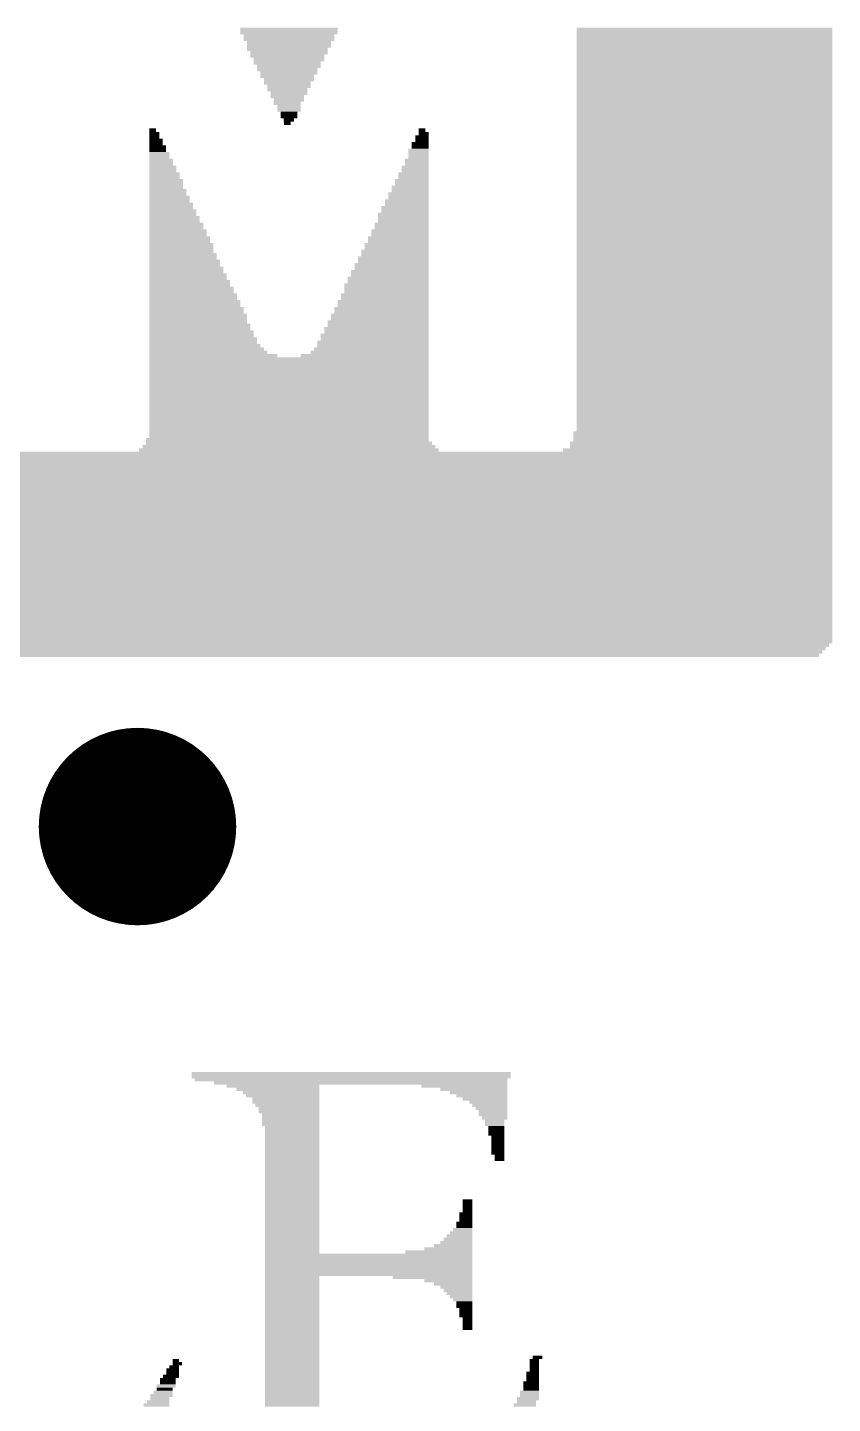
# Model space of a CAD drawing. Extents: x 0 to 49.2, y 3.8 to 49.5.
# Drawn here: x 32.35 to 39.1, y 26.66 to 38.2 of the extents above; entities that cross this region are included whole.
import ezdxf

# ---------------------------------------------------------------- set-up
doc = ezdxf.new("R2010")
doc.units = 0
for name, color, linetype in [('17', 82, 'CONTINUOUS'), ('200', 7, 'CONTINUOUS'), ('201', 7, 'CONTINUOUS')]:
    doc.layers.add(name, color=color, linetype=linetype)

# ---------------------------------------------------------------- blocks, each defined once
blk = doc.blocks.new('RECT')
blk.add_solid([(-0.5, -0.5), (0.5, -0.5), (-0.5, 0.5), (0.5, 0.5)])
blk = doc.blocks.new('ROUNDP')
at = {"const_width": 0.5}
blk.add_lwpolyline([(0, -0.25, 1), (0, 0.25, 1), (0, -0.25)], format="xyb", dxfattribs=at)

msp = doc.modelspace()

# ---------------------------------------------------------------- block references
at = {"layer": '17', "xscale": 1.6556, "yscale": 1.6556, "rotation": 90}
msp.add_blockref('ROUNDP', (33.274, 31.496), dxfattribs=at)
msp.add_blockref('ROUNDP', (33.274, 31.496), dxfattribs=at)
at = {"layer": '200'}
for p, xscale, yscale in [((35.0655, 29.426), 2.6746, 0.0267), ((35.0655, 29.3992), 2.6746, 0.0269), ((35.0642, 29.3724), 2.6213, 0.0267), ((35.1455, 29.3457), 2.4587, 0.0267), ((34.4101, 29.319), 0.7747, 0.0267), ((34.4495, 29.2922), 0.696, 0.0269), ((36.0142, 29.319), 0.7214, 0.0267), ((36.0942, 29.2922), 0.5613, 0.0269), ((34.4762, 29.2654), 0.6426, 0.0267), ((34.4901, 29.2388), 0.6147, 0.0267), ((34.5168, 29.2121), 0.5613, 0.0267), ((34.5168, 29.1853), 0.5613, 0.0269), ((36.1348, 29.2654), 0.4801, 0.0267), ((36.1615, 29.2388), 0.4267, 0.0267), ((36.1881, 29.2121), 0.3734, 0.0267), ((36.2148, 29.1853), 0.32, 0.0269), ((34.5295, 29.1585), 0.5359, 0.0267), ((34.5435, 29.1318), 0.508, 0.0267), ((34.5435, 29.1052), 0.508, 0.0267), ((34.5575, 29.0784), 0.4801, 0.0269), ((36.2275, 29.1585), 0.2946, 0.0267), ((36.2415, 29.1318), 0.2667, 0.0267), ((36.2542, 29.1052), 0.2413, 0.0267), ((36.2542, 29.0784), 0.2413, 0.0269), ((34.5575, 29.0516), 0.4801, 0.0267), ((34.5575, 29.0249), 0.4801, 0.0267), ((34.5575, 28.9981), 0.4801, 0.0269), ((34.5702, 28.9713), 0.4547, 0.0267), ((34.5702, 28.9446), 0.4547, 0.0267), ((36.2681, 29.0516), 0.2134, 0.0267), ((36.2681, 29.0249), 0.1626, 0.0267), ((36.2681, 28.9981), 0.1626, 0.0269), ((36.2821, 28.9713), 0.1346, 0.0267), ((36.2821, 28.9446), 0.1346, 0.0267), ((34.5702, 28.918), 0.4547, 0.0267), ((34.5702, 28.8912), 0.4547, 0.0269), ((34.5702, 28.8644), 0.4547, 0.0267), ((34.5702, 28.8377), 0.4547, 0.0267), ((36.2821, 28.918), 0.1346, 0.0267), ((36.2948, 28.8912), 0.1092, 0.0269), ((36.2948, 28.8644), 0.1092, 0.0267), ((36.2948, 28.8377), 0.1092, 0.0267), ((34.5702, 28.811), 0.4547, 0.0267), ((34.5702, 28.7842), 0.4547, 0.0269), ((34.5702, 28.7574), 0.4547, 0.0267), ((34.5702, 28.7308), 0.4547, 0.0267), ((36.2948, 28.811), 0.1092, 0.0267), ((36.2948, 28.7842), 0.1092, 0.0269), ((36.2948, 28.7574), 0.1092, 0.0267), ((36.3088, 28.7308), 0.0813, 0.0267), ((34.5702, 28.7041), 0.4547, 0.0267), ((34.5702, 28.6773), 0.4547, 0.0269), ((34.5702, 28.6505), 0.4547, 0.0267), ((34.5702, 28.6238), 0.4547, 0.0267), ((36.3088, 28.7041), 0.0813, 0.0267), ((34.5702, 28.5972), 0.4547, 0.0267), ((34.5702, 28.5704), 0.4547, 0.0269), ((34.5702, 28.5436), 0.4547, 0.0267), ((34.5702, 28.5169), 0.4547, 0.0267), ((34.5702, 28.4901), 0.4547, 0.0269), ((34.5702, 28.4633), 0.4547, 0.0267), ((34.5702, 28.4366), 0.4547, 0.0267), ((34.5702, 28.41), 0.4547, 0.0267), ((34.5702, 28.3832), 0.4547, 0.0269), ((34.5702, 28.3564), 0.4547, 0.0267), ((34.5702, 28.3297), 0.4547, 0.0267), ((34.5702, 28.303), 0.4547, 0.0267), ((34.5702, 28.2762), 0.4547, 0.0269), ((36.0408, 28.3564), 0.0787, 0.0267), ((36.0408, 28.3297), 0.0787, 0.0267), ((36.0408, 28.303), 0.0787, 0.0267), ((36.0408, 28.2762), 0.0787, 0.0269), ((34.5702, 28.2494), 0.4547, 0.0267), ((34.5702, 28.2228), 0.4547, 0.0267), ((34.5702, 28.1961), 0.4547, 0.0267), ((34.5702, 28.1693), 0.4547, 0.0269), ((34.5702, 28.1425), 0.4547, 0.0267), ((36.0142, 28.1693), 0.1321, 0.0269), ((36.0142, 28.1425), 0.1321, 0.0267), ((36.0269, 28.2494), 0.1067, 0.0267), ((36.0269, 28.2228), 0.1067, 0.0267), ((36.0269, 28.1961), 0.1067, 0.0267), ((34.5702, 28.1158), 0.4547, 0.0267), ((34.5702, 28.0892), 0.4547, 0.0267), ((34.5702, 28.0624), 0.4547, 0.0269), ((34.5702, 28.0356), 0.4547, 0.0267), ((35.9608, 28.0356), 0.2388, 0.0267), ((35.9735, 28.0624), 0.2134, 0.0269), ((35.9875, 28.0892), 0.1854, 0.0267), ((36.0002, 28.1158), 0.16, 0.0267), ((34.5702, 28.0089), 0.4547, 0.0267), ((34.5702, 27.9821), 0.4547, 0.0269), ((34.5702, 27.9553), 0.4547, 0.0267), ((34.5702, 27.9286), 0.4547, 0.0267), ((35.7995, 27.9286), 0.5613, 0.0267), ((35.8795, 27.9553), 0.4013, 0.0267), ((35.9202, 27.9821), 0.32, 0.0269), ((35.9468, 28.0089), 0.2667, 0.0267), ((35.2115, 27.902), 1.7374, 0.0267), ((35.2115, 27.8752), 1.7374, 0.0269), ((35.2115, 27.8484), 1.7374, 0.0267), ((35.2115, 27.8217), 1.7374, 0.0267), ((35.2115, 27.795), 1.7374, 0.0267), ((35.2115, 27.7682), 1.7374, 0.0269), ((35.2115, 27.7414), 1.7374, 0.0267), ((34.5702, 27.7148), 0.4547, 0.0267), ((34.5702, 27.6881), 0.4547, 0.0267), ((35.7462, 27.7148), 0.668, 0.0267), ((35.8795, 27.6881), 0.4013, 0.0267), ((34.5702, 27.6613), 0.4547, 0.0269), ((34.5702, 27.6345), 0.4547, 0.0267), ((34.5702, 27.6078), 0.4547, 0.0267), ((34.5702, 27.5812), 0.4547, 0.0267), ((35.9202, 27.6613), 0.32, 0.0269), ((35.9468, 27.6345), 0.2667, 0.0267), ((35.9608, 27.6078), 0.2388, 0.0267), ((35.9735, 27.5812), 0.2134, 0.0267), ((34.5702, 27.5544), 0.4547, 0.0269), ((34.5702, 27.5276), 0.4547, 0.0267), ((34.5702, 27.5009), 0.4547, 0.0267), ((34.5702, 27.4741), 0.4547, 0.0269), ((34.5702, 27.4473), 0.4547, 0.0267), ((35.9875, 27.5544), 0.1854, 0.0269), ((36.0002, 27.5276), 0.16, 0.0267), ((36.0142, 27.5009), 0.1321, 0.0267), ((36.0142, 27.4741), 0.1321, 0.0269), ((36.0269, 27.4473), 0.1067, 0.0267), ((34.5702, 27.4206), 0.4547, 0.0267), ((34.5702, 27.394), 0.4547, 0.0267), ((34.5702, 27.3672), 0.4547, 0.0269), ((34.5702, 27.3404), 0.4547, 0.0267), ((36.0269, 27.4206), 0.1067, 0.0267), ((36.0269, 27.394), 0.1067, 0.0267), ((36.0408, 27.3672), 0.0787, 0.0269), ((36.0408, 27.3404), 0.0787, 0.0267), ((34.5702, 27.3137), 0.4547, 0.0267), ((34.5702, 27.287), 0.4547, 0.0267), ((34.5702, 27.2602), 0.4547, 0.0269), ((34.5702, 27.2334), 0.4547, 0.0267), ((36.0408, 27.3137), 0.0787, 0.0267), ((36.0408, 27.287), 0.0787, 0.0267), ((34.5702, 27.2068), 0.4547, 0.0267), ((34.5702, 27.1801), 0.4547, 0.0267), ((34.5702, 27.1533), 0.4547, 0.0269), ((34.5702, 27.1265), 0.4547, 0.0267), ((34.5702, 27.0998), 0.4547, 0.0267), ((33.5948, 27.0196), 0.0533, 0.0267), ((33.6075, 26.9929), 0.0787, 0.0267), ((34.5702, 27.0732), 0.4547, 0.0267), ((34.5702, 27.0464), 0.4547, 0.0269), ((34.5702, 27.0196), 0.4547, 0.0267), ((34.5702, 26.9929), 0.4547, 0.0267), ((36.6022, 27.0196), 0.0787, 0.0267), ((36.6022, 26.9929), 0.0787, 0.0267), ((36.6288, 27.0464), 0.0813, 0.0269), ((33.5542, 26.886), 0.1346, 0.0267), ((33.5681, 26.9393), 0.1067, 0.0267), ((33.5681, 26.9126), 0.1067, 0.0267), ((33.5808, 26.9661), 0.0813, 0.0269), ((34.5702, 26.9661), 0.4547, 0.0269), ((34.5702, 26.9393), 0.4547, 0.0267), ((34.5702, 26.9126), 0.4547, 0.0267), ((34.5702, 26.886), 0.4547, 0.0267), ((36.5882, 26.9126), 0.1067, 0.0267), ((36.5882, 26.886), 0.1067, 0.0267), ((36.6022, 26.9661), 0.0787, 0.0269), ((36.6022, 26.9393), 0.0787, 0.0267), ((33.4881, 26.7522), 0.16, 0.0269), ((33.5135, 26.8057), 0.16, 0.0267), ((33.5008, 26.779), 0.1346, 0.0267), ((33.5275, 26.8592), 0.1321, 0.0269), ((33.5275, 26.8324), 0.1321, 0.0267), ((34.5702, 26.8592), 0.4547, 0.0269), ((34.5702, 26.8324), 0.4547, 0.0267), ((34.5702, 26.8057), 0.4547, 0.0267), ((34.5702, 26.779), 0.4547, 0.0267), ((34.5702, 26.7522), 0.4547, 0.0269), ((36.5615, 26.7522), 0.16, 0.0269), ((36.5755, 26.8324), 0.1321, 0.0267), ((36.5755, 26.8057), 0.1321, 0.0267), ((36.5755, 26.779), 0.1321, 0.0267), ((36.5882, 26.8592), 0.1067, 0.0269), ((33.4335, 26.6453), 0.2134, 0.0269), ((33.4475, 26.6721), 0.1854, 0.0267), ((33.4742, 26.7254), 0.188, 0.0267), ((33.4602, 26.6988), 0.16, 0.0267), ((34.5702, 26.7254), 0.4547, 0.0267), ((34.5702, 26.6988), 0.4547, 0.0267), ((34.5702, 26.6721), 0.4547, 0.0267), ((34.5702, 26.6453), 0.4547, 0.0269), ((36.5222, 26.6453), 0.188, 0.0269), ((36.5488, 26.6988), 0.1854, 0.0267), ((36.5361, 26.6721), 0.16, 0.0267), ((36.5615, 26.7254), 0.16, 0.0267)]:
    msp.add_blockref('RECT', p, dxfattribs=dict(at, xscale=xscale, yscale=yscale))
at = {"layer": '201'}
for p, xscale, yscale in [((34.544, 38.1814), 0.8179, 0.0282), ((38.0289, 38.1814), 2.1438, 0.0282), ((34.544, 38.1532), 0.8179, 0.0282), ((34.544, 38.125), 0.762, 0.0282), ((34.544, 38.0968), 0.762, 0.0282), ((34.544, 38.0686), 0.7061, 0.0282), ((38.0289, 38.1532), 2.1438, 0.0282), ((38.0289, 38.125), 2.1438, 0.0282), ((38.0289, 38.0968), 2.1438, 0.0282), ((38.0289, 38.0686), 2.1438, 0.0282), ((34.544, 38.0403), 0.7061, 0.0285), ((34.53, 38.012), 0.6782, 0.0282), ((34.544, 37.9838), 0.6502, 0.0282), ((34.53, 37.9556), 0.6223, 0.0282), ((38.0289, 38.0403), 2.1438, 0.0285), ((38.0289, 38.012), 2.1438, 0.0282), ((38.0289, 37.9838), 2.1438, 0.0282), ((38.0289, 37.9556), 2.1438, 0.0282), ((34.544, 37.9274), 0.5944, 0.0282), ((34.5288, 37.8992), 0.5639, 0.0282), ((34.5427, 37.871), 0.5359, 0.0282), ((34.5288, 37.8428), 0.508, 0.0282), ((38.0289, 37.9274), 2.1438, 0.0282), ((38.0289, 37.8992), 2.1438, 0.0282), ((38.0289, 37.871), 2.1438, 0.0282), ((38.0289, 37.8428), 2.1438, 0.0282), ((34.5427, 37.8146), 0.4801, 0.0282), ((34.5288, 37.7863), 0.4521, 0.0285), ((34.544, 37.758), 0.4216, 0.0282), ((34.53, 37.7298), 0.3937, 0.0282), ((38.0289, 37.8146), 2.1438, 0.0282), ((38.0289, 37.7863), 2.1438, 0.0285), ((38.0289, 37.758), 2.1438, 0.0282), ((38.0289, 37.7298), 2.1438, 0.0282), ((34.544, 37.7016), 0.3658, 0.0282), ((34.53, 37.6734), 0.3378, 0.0282), ((34.544, 37.6452), 0.3099, 0.0282), ((34.53, 37.617), 0.2819, 0.0282), ((38.0289, 37.7016), 2.1438, 0.0282), ((38.0289, 37.6734), 2.1438, 0.0282), ((38.0289, 37.6452), 2.1438, 0.0282), ((38.0289, 37.617), 2.1438, 0.0282), ((34.53, 37.5606), 0.2261, 0.0282), ((34.544, 37.5888), 0.254, 0.0282), ((34.544, 37.5323), 0.1981, 0.0285), ((34.544, 37.504), 0.1981, 0.0282), ((38.0289, 37.5888), 2.1438, 0.0282), ((38.0289, 37.5606), 2.1438, 0.0282), ((38.0289, 37.5323), 2.1438, 0.0285), ((38.0289, 37.504), 2.1438, 0.0282), ((34.544, 37.4758), 0.1422, 0.0282), ((34.544, 37.4476), 0.1422, 0.0282), ((34.544, 37.4194), 0.0864, 0.0282), ((34.5288, 37.3912), 0.0559, 0.0282), ((38.0289, 37.4758), 2.1438, 0.0282), ((38.0289, 37.4476), 2.1438, 0.0282), ((38.0289, 37.4194), 2.1438, 0.0282), ((38.0289, 37.3912), 2.1438, 0.0282), ((33.4289, 37.25), 0.1118, 0.0282), ((33.401, 37.3348), 0.0559, 0.0282), ((33.415, 37.3066), 0.0838, 0.0282), ((33.415, 37.2783), 0.0838, 0.0285), ((35.6591, 37.2783), 0.1118, 0.0285), ((35.6591, 37.25), 0.1118, 0.0282), ((35.673, 37.3066), 0.0838, 0.0282), ((35.6591, 37.3348), 0.0559, 0.0282), ((38.0289, 37.363), 2.1438, 0.0282), ((38.0289, 37.3348), 2.1438, 0.0282), ((38.0289, 37.3066), 2.1438, 0.0282), ((38.0289, 37.2783), 2.1438, 0.0285), ((38.0289, 37.25), 2.1438, 0.0282), ((33.4289, 37.2218), 0.1118, 0.0282), ((33.4429, 37.1936), 0.1397, 0.0282), ((33.4429, 37.1654), 0.1397, 0.0282), ((33.4569, 37.1372), 0.1676, 0.0282), ((35.6299, 37.1654), 0.1702, 0.0282), ((35.6299, 37.1372), 0.1702, 0.0282), ((35.6438, 37.2218), 0.1422, 0.0282), ((35.6438, 37.1936), 0.1422, 0.0282), ((38.0289, 37.2218), 2.1438, 0.0282), ((38.0289, 37.1936), 2.1438, 0.0282), ((38.0289, 37.1654), 2.1438, 0.0282), ((38.0289, 37.1372), 2.1438, 0.0282), ((33.4721, 37.0808), 0.1981, 0.0282), ((33.4721, 37.0526), 0.1981, 0.0282), ((33.4861, 37.0243), 0.2261, 0.0285), ((33.4569, 37.109), 0.1676, 0.0282), ((35.6019, 37.0243), 0.2261, 0.0285), ((35.6159, 37.0808), 0.1981, 0.0282), ((35.6159, 37.0526), 0.1981, 0.0282), ((35.6299, 37.109), 0.1702, 0.0282), ((38.0289, 37.109), 2.1438, 0.0282), ((38.0289, 37.0808), 2.1438, 0.0282), ((38.0289, 37.0526), 2.1438, 0.0282), ((38.0289, 37.0243), 2.1438, 0.0285), ((33.4861, 36.996), 0.2261, 0.0282), ((33.5001, 36.9678), 0.254, 0.0282), ((33.5001, 36.9396), 0.254, 0.0282), ((33.514, 36.9114), 0.2819, 0.0282), ((35.574, 36.9114), 0.2819, 0.0282), ((35.5879, 36.9678), 0.254, 0.0282), ((35.5879, 36.9396), 0.254, 0.0282), ((35.6019, 36.996), 0.2261, 0.0282), ((38.0289, 36.996), 2.1438, 0.0282), ((38.0289, 36.9678), 2.1438, 0.0282), ((38.0289, 36.9396), 2.1438, 0.0282), ((38.0289, 36.9114), 2.1438, 0.0282), ((33.528, 36.8268), 0.3099, 0.0282), ((33.528, 36.7986), 0.3099, 0.0282), ((33.514, 36.8832), 0.2819, 0.0282), ((33.514, 36.855), 0.2819, 0.0282), ((35.546, 36.7986), 0.3378, 0.0282), ((35.56, 36.855), 0.3099, 0.0282), ((35.56, 36.8268), 0.3099, 0.0282), ((35.574, 36.8832), 0.2819, 0.0282), ((38.0289, 36.8832), 2.1438, 0.0282), ((38.0289, 36.855), 2.1438, 0.0282), ((38.0289, 36.8268), 2.1438, 0.0282), ((38.0289, 36.7986), 2.1438, 0.0282), ((33.5559, 36.7138), 0.3658, 0.0282), ((33.5559, 36.6856), 0.3658, 0.0282), ((33.542, 36.7703), 0.3378, 0.0285), ((33.542, 36.742), 0.3378, 0.0282), ((35.5168, 36.6856), 0.3962, 0.0282), ((35.5321, 36.742), 0.3658, 0.0282), ((35.5321, 36.7138), 0.3658, 0.0282), ((35.546, 36.7703), 0.3378, 0.0285), ((38.0289, 36.7703), 2.1438, 0.0285), ((38.0289, 36.742), 2.1438, 0.0282), ((38.0289, 36.7138), 2.1438, 0.0282), ((38.0289, 36.6856), 2.1438, 0.0282), ((33.5699, 36.6574), 0.3937, 0.0282), ((33.5699, 36.6292), 0.3937, 0.0282), ((33.5839, 36.601), 0.4216, 0.0282), ((33.5839, 36.5728), 0.4216, 0.0282), ((35.5029, 36.6292), 0.4242, 0.0282), ((35.5029, 36.601), 0.4242, 0.0282), ((35.5029, 36.5728), 0.4242, 0.0282), ((35.5168, 36.6574), 0.3962, 0.0282), ((38.0289, 36.6574), 2.1438, 0.0282), ((38.0289, 36.6292), 2.1438, 0.0282), ((38.0289, 36.601), 2.1438, 0.0282), ((38.0289, 36.5728), 2.1438, 0.0282), ((33.5991, 36.5446), 0.4521, 0.0282), ((33.5991, 36.5163), 0.4521, 0.0285), ((33.6131, 36.488), 0.4801, 0.0282), ((33.6131, 36.4598), 0.4801, 0.0282), ((35.4749, 36.488), 0.4801, 0.0282), ((35.4749, 36.4598), 0.4801, 0.0282), ((35.4889, 36.5446), 0.4521, 0.0282), ((35.4889, 36.5163), 0.4521, 0.0285), ((38.0289, 36.5446), 2.1438, 0.0282), ((38.0289, 36.5163), 2.1438, 0.0285), ((38.0289, 36.488), 2.1438, 0.0282), ((38.0289, 36.4598), 2.1438, 0.0282), ((33.641, 36.3752), 0.5359, 0.0282), ((33.641, 36.347), 0.5359, 0.0282), ((33.6271, 36.4316), 0.508, 0.0282), ((33.6271, 36.4034), 0.508, 0.0282), ((35.447, 36.3752), 0.5359, 0.0282), ((35.447, 36.347), 0.5359, 0.0282), ((35.4609, 36.4316), 0.508, 0.0282), ((35.4609, 36.4034), 0.508, 0.0282), ((38.0289, 36.4316), 2.1438, 0.0282), ((38.0289, 36.4034), 2.1438, 0.0282), ((38.0289, 36.3752), 2.1438, 0.0282), ((38.0289, 36.347), 2.1438, 0.0282), ((33.641, 36.3188), 0.5359, 0.0282), ((33.655, 36.2906), 0.5639, 0.0282), ((33.655, 36.2623), 0.5639, 0.0285), ((33.669, 36.234), 0.5918, 0.0282), ((35.419, 36.2623), 0.5918, 0.0285), ((35.419, 36.234), 0.5918, 0.0282), ((35.433, 36.3188), 0.5639, 0.0282), ((35.433, 36.2906), 0.5639, 0.0282), ((38.0289, 36.3188), 2.1438, 0.0282), ((38.0289, 36.2906), 2.1438, 0.0282), ((38.0289, 36.2623), 2.1438, 0.0285), ((38.0289, 36.234), 2.1438, 0.0282), ((33.6829, 36.1776), 0.6198, 0.0282), ((33.6829, 36.1494), 0.6198, 0.0282), ((33.6969, 36.1212), 0.6477, 0.0282), ((33.669, 36.2058), 0.5918, 0.0282), ((35.3898, 36.1494), 0.6502, 0.0282), ((35.3898, 36.1212), 0.6502, 0.0282), ((35.4051, 36.2058), 0.6198, 0.0282), ((35.4051, 36.1776), 0.6198, 0.0282), ((38.0289, 36.2058), 2.1438, 0.0282), ((38.0289, 36.1776), 2.1438, 0.0282), ((38.0289, 36.1494), 2.1438, 0.0282), ((38.0289, 36.1212), 2.1438, 0.0282), ((33.6969, 36.093), 0.6477, 0.0282), ((33.7261, 36.0083), 0.7061, 0.0285), ((33.7109, 36.0648), 0.6756, 0.0282), ((33.7109, 36.0366), 0.6756, 0.0282), ((35.3619, 36.0366), 0.7061, 0.0282), ((35.3619, 36.0083), 0.7061, 0.0285), ((35.3758, 36.093), 0.6782, 0.0282), ((35.3758, 36.0648), 0.6782, 0.0282), ((38.0289, 36.093), 2.1438, 0.0282), ((38.0289, 36.0648), 2.1438, 0.0282), ((38.0289, 36.0366), 2.1438, 0.0282), ((38.0289, 36.0083), 2.1438, 0.0285), ((33.7261, 35.98), 0.7061, 0.0282), ((33.7401, 35.9518), 0.7341, 0.0282), ((33.7401, 35.9236), 0.7341, 0.0282), ((33.7541, 35.8954), 0.762, 0.0282), ((33.7541, 35.8672), 0.762, 0.0282), ((35.3339, 35.8954), 0.762, 0.0282), ((35.3339, 35.8672), 0.762, 0.0282), ((35.3479, 35.9518), 0.7341, 0.0282), ((35.3479, 35.9236), 0.7341, 0.0282), ((35.3619, 35.98), 0.7061, 0.0282), ((38.0289, 35.98), 2.1438, 0.0282), ((38.0289, 35.9518), 2.1438, 0.0282), ((38.0289, 35.9236), 2.1438, 0.0282), ((38.0289, 35.8954), 2.1438, 0.0282), ((38.0289, 35.8672), 2.1438, 0.0282), ((33.768, 35.839), 0.7899, 0.0282), ((33.768, 35.8108), 0.7899, 0.0282), ((33.782, 35.7826), 0.8179, 0.0282), ((33.782, 35.7543), 0.8179, 0.0285), ((35.306, 35.7826), 0.8179, 0.0282), ((35.306, 35.7543), 0.8179, 0.0285), ((35.32, 35.839), 0.7899, 0.0282), ((35.32, 35.8108), 0.7899, 0.0282), ((38.0289, 35.839), 2.1438, 0.0282), ((38.0289, 35.8108), 2.1438, 0.0282), ((38.0289, 35.7826), 2.1438, 0.0282), ((38.0289, 35.7543), 2.1438, 0.0285), ((33.782, 35.726), 0.8179, 0.0282), ((33.8099, 35.6414), 0.8738, 0.0282), ((33.796, 35.6978), 0.8458, 0.0282), ((33.796, 35.6696), 0.8458, 0.0282), ((35.2781, 35.6696), 0.8738, 0.0282), ((35.2781, 35.6414), 0.8738, 0.0282), ((35.292, 35.726), 0.8458, 0.0282), ((35.292, 35.6978), 0.8458, 0.0282), ((38.0289, 35.726), 2.1438, 0.0282), ((38.0289, 35.6978), 2.1438, 0.0282), ((38.0289, 35.6696), 2.1438, 0.0282), ((38.0289, 35.6414), 2.1438, 0.0282), ((33.8099, 35.6132), 0.8738, 0.0282), ((33.8239, 35.585), 0.9017, 0.0282), ((33.8239, 35.5568), 0.9017, 0.0282), ((33.8379, 35.5286), 0.9296, 0.0282), ((35.2489, 35.5568), 0.9322, 0.0282), ((35.2489, 35.5286), 0.9322, 0.0282), ((35.2628, 35.6132), 0.9042, 0.0282), ((35.2628, 35.585), 0.9042, 0.0282), ((38.0289, 35.6132), 2.1438, 0.0282), ((38.0289, 35.585), 2.1438, 0.0282), ((38.0289, 35.5568), 2.1438, 0.0282), ((38.0289, 35.5286), 2.1438, 0.0282), ((33.8531, 35.5003), 0.9601, 0.0285), ((33.8671, 35.472), 0.9881, 0.0282), ((33.909, 35.4438), 1.0719, 0.0282), ((34.544, 35.4156), 2.3419, 0.0282), ((35.179, 35.4438), 1.0719, 0.0282), ((35.2209, 35.472), 0.9881, 0.0282), ((35.2349, 35.5003), 0.9601, 0.0285), ((38.0289, 35.5003), 2.1438, 0.0285), ((38.0289, 35.472), 2.1438, 0.0282), ((38.0289, 35.4438), 2.1438, 0.0282), ((38.0289, 35.4156), 2.1438, 0.0282), ((34.544, 35.3874), 2.3419, 0.0282), ((34.544, 35.3592), 2.3419, 0.0282), ((34.544, 35.331), 2.3419, 0.0282), ((34.544, 35.3028), 2.3419, 0.0282), ((38.0289, 35.3874), 2.1438, 0.0282), ((38.0289, 35.3592), 2.1438, 0.0282), ((38.0289, 35.331), 2.1438, 0.0282), ((38.0289, 35.3028), 2.1438, 0.0282), ((34.544, 35.2746), 2.3419, 0.0282), ((34.544, 35.2463), 2.3419, 0.0285), ((34.544, 35.218), 2.3419, 0.0282), ((34.544, 35.1898), 2.3419, 0.0282), ((38.0289, 35.2746), 2.1438, 0.0282), ((38.0289, 35.2463), 2.1438, 0.0285), ((38.0289, 35.218), 2.1438, 0.0282), ((38.0289, 35.1898), 2.1438, 0.0282), ((34.544, 35.1616), 2.3419, 0.0282), ((34.544, 35.1334), 2.3419, 0.0282), ((34.544, 35.1052), 2.3419, 0.0282), ((34.544, 35.077), 2.3419, 0.0282), ((38.0289, 35.1616), 2.1438, 0.0282), ((38.0289, 35.1334), 2.1438, 0.0282), ((38.0289, 35.1052), 2.1438, 0.0282), ((38.0289, 35.077), 2.1438, 0.0282), ((34.544, 35.0488), 2.3419, 0.0282), ((34.544, 35.0206), 2.3419, 0.0282), ((34.544, 34.9923), 2.3419, 0.0285), ((34.544, 34.964), 2.3419, 0.0282), ((38.0289, 35.0488), 2.1438, 0.0282), ((38.0289, 35.0206), 2.1438, 0.0282), ((38.0289, 34.9923), 2.1438, 0.0285), ((38.0289, 34.964), 2.1438, 0.0282), ((34.544, 34.9358), 2.3419, 0.0282), ((34.544, 34.9076), 2.3419, 0.0282), ((34.544, 34.8794), 2.3419, 0.0282), ((34.544, 34.8512), 2.3419, 0.0282), ((38.0289, 34.9358), 2.1438, 0.0282), ((38.0289, 34.9076), 2.1438, 0.0282), ((38.0289, 34.8794), 2.1438, 0.0282), ((38.0289, 34.8512), 2.1438, 0.0282), ((34.53, 34.7383), 2.3698, 0.0285), ((34.544, 34.823), 2.3419, 0.0282), ((34.544, 34.7948), 2.3419, 0.0282), ((34.544, 34.7666), 2.3419, 0.0282), ((38.0149, 34.7948), 2.1717, 0.0282), ((38.0149, 34.7666), 2.1717, 0.0282), ((38.0149, 34.7383), 2.1717, 0.0285), ((38.0289, 34.823), 2.1438, 0.0282), ((29.8869, 34.6254), 18.4277, 0.0282), ((29.8869, 34.5972), 18.4277, 0.0282), ((34.5427, 34.6536), 2.5121, 0.0282), ((34.544, 34.6818), 2.4536, 0.0282), ((34.544, 34.71), 2.3978, 0.0282), ((37.9717, 34.6536), 2.2581, 0.0282), ((38.0009, 34.71), 2.1996, 0.0282), ((38.0009, 34.6818), 2.1996, 0.0282), ((29.8869, 34.569), 18.4277, 0.0282), ((29.8869, 34.5408), 18.4277, 0.0282), ((29.8869, 34.5126), 18.4277, 0.0282), ((29.8869, 34.4843), 18.4277, 0.0285), ((29.8869, 34.456), 18.4277, 0.0282), ((29.8869, 34.4278), 18.4277, 0.0282), ((29.8869, 34.3996), 18.4277, 0.0282), ((29.8869, 34.3714), 18.4277, 0.0282), ((29.8869, 34.3432), 18.4277, 0.0282), ((29.8869, 34.315), 18.4277, 0.0282), ((29.8869, 34.2868), 18.4277, 0.0282), ((29.8869, 34.2586), 18.4277, 0.0282), ((29.8869, 34.2303), 18.4277, 0.0285), ((29.8869, 34.202), 18.4277, 0.0282), ((29.8869, 34.1738), 18.4277, 0.0282), ((29.8869, 34.1456), 18.4277, 0.0282), ((29.8869, 34.1174), 18.4277, 0.0282), ((29.8869, 34.0892), 18.4277, 0.0282), ((29.8869, 34.061), 18.4277, 0.0282), ((29.8869, 34.0328), 18.4277, 0.0282), ((29.8869, 34.0046), 18.4277, 0.0282), ((29.8869, 33.9763), 18.4277, 0.0285), ((29.8869, 33.948), 18.4277, 0.0282), ((29.8869, 33.9198), 18.4277, 0.0282), ((29.8869, 33.8916), 18.4277, 0.0282), ((29.8869, 33.8634), 18.4277, 0.0282), ((29.8869, 33.8352), 18.4277, 0.0282), ((29.8869, 33.807), 18.4277, 0.0282), ((29.8869, 33.7788), 18.4277, 0.0282), ((29.8869, 33.7506), 18.4277, 0.0282), ((29.8869, 33.7223), 18.4277, 0.0285), ((29.8869, 33.694), 18.4277, 0.0282), ((24.7079, 33.6094), 28.7858, 0.0282), ((24.7079, 33.5812), 28.7858, 0.0282), ((29.8869, 33.6658), 18.4277, 0.0282), ((29.8869, 33.6376), 18.4277, 0.0282), ((24.7079, 33.553), 28.7858, 0.0282), ((24.7079, 33.5248), 28.7858, 0.0282), ((24.7079, 33.4966), 28.7858, 0.0282), ((24.7079, 33.4683), 28.7858, 0.0285), ((24.7079, 33.44), 28.7858, 0.0282), ((24.7079, 33.4118), 28.7858, 0.0282), ((24.7079, 33.3836), 28.7858, 0.0282), ((24.7079, 33.3554), 28.7858, 0.0282), ((24.7079, 33.3272), 28.7858, 0.0282), ((24.7079, 33.299), 28.7858, 0.0282), ((24.7079, 33.2708), 28.7858, 0.0282), ((24.7079, 33.2426), 28.7858, 0.0282), ((24.7079, 33.2143), 28.7858, 0.0285), ((24.6939, 33.1296), 28.8138, 0.0282), ((24.6939, 33.1014), 28.8138, 0.0282), ((24.7079, 33.186), 28.7858, 0.0282), ((24.7079, 33.1578), 28.7858, 0.0282), ((24.6939, 33.0168), 28.7579, 0.0282), ((24.7079, 33.0732), 28.7858, 0.0282), ((24.7079, 33.045), 28.7858, 0.0282), ((24.6939, 32.9886), 28.702, 0.0282), ((24.6939, 32.9603), 28.6461, 0.0285), ((24.7079, 32.932), 28.5623, 0.0282)]:
    msp.add_blockref('RECT', p, dxfattribs=dict(at, xscale=xscale, yscale=yscale))

doc.saveas('drawing.dxf')
